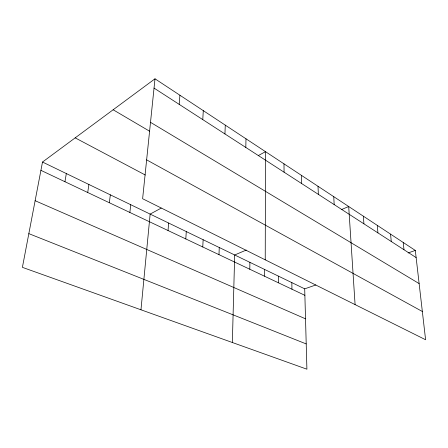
<?xml version="1.0" encoding="UTF-8"?>
<svg xmlns="http://www.w3.org/2000/svg" width="448" height="448" viewBox="0 0 448 448"><rect width="100%" height="100%" fill="white"/><g stroke="black" fill="none" stroke-linecap="round" stroke-linejoin="round"><path stroke-width="0.67" d="M265.227 259.829L265.513 151.67L258.272 155.59M264.449 276.186L264.471 269.388M249.799 269.248L249.9 262.338M245.812 147.448L245.98 138.79M232.355 342.507L234.685 254.979L246.232 250.074M224.941 133.952L225.277 125.138M218.982 254.654L219.257 247.52M202.765 246.977L203.14 239.725M202.776 119.616L203.291 110.645M185.802 238.946L186.284 231.577M179.189 104.362L179.911 95.228M168.034 230.535L168.638 223.042M140.969 309.792L150.142 214.099L161.218 208.102M154.997 78.803L142.621 198.727L425.6 339.752L415.313 250.443L154.997 78.803L42.504 162.042L22.4 267.35L306.908 369.197L304.702 288.842L42.504 162.042M129.864 212.458L130.738 204.714M109.323 202.737L110.348 194.852M87.713 192.5L88.906 184.481M64.943 181.72L66.321 173.561M341.645 209.513L348.695 206.517L355.085 304.612M304.702 288.842L315.851 284.973M408.117 252.941L415.313 250.443M28.834 233.638L306.214 343.924M35.123 200.704L305.525 318.825M40.919 170.346L304.881 295.327M75.186 137.861L145.309 175.022M146.63 159.863L422.346 311.5M113.148 109.771L149.705 131.281M150.506 122.321L419.132 283.59M154.039 88.099L416.136 257.594M403.217 242.469L403.995 249.743M390.555 234.119L391.272 241.522M377.278 225.366L377.933 232.893M363.345 216.177L363.927 223.832M333.749 196.661L334.169 204.59M318.018 186.29L318.349 194.359M301.454 175.37L301.678 183.579M291.833 282.621L291.95 289.206M283.976 163.845L284.082 172.2M278.438 276.142L278.488 282.834"/></g></svg>
